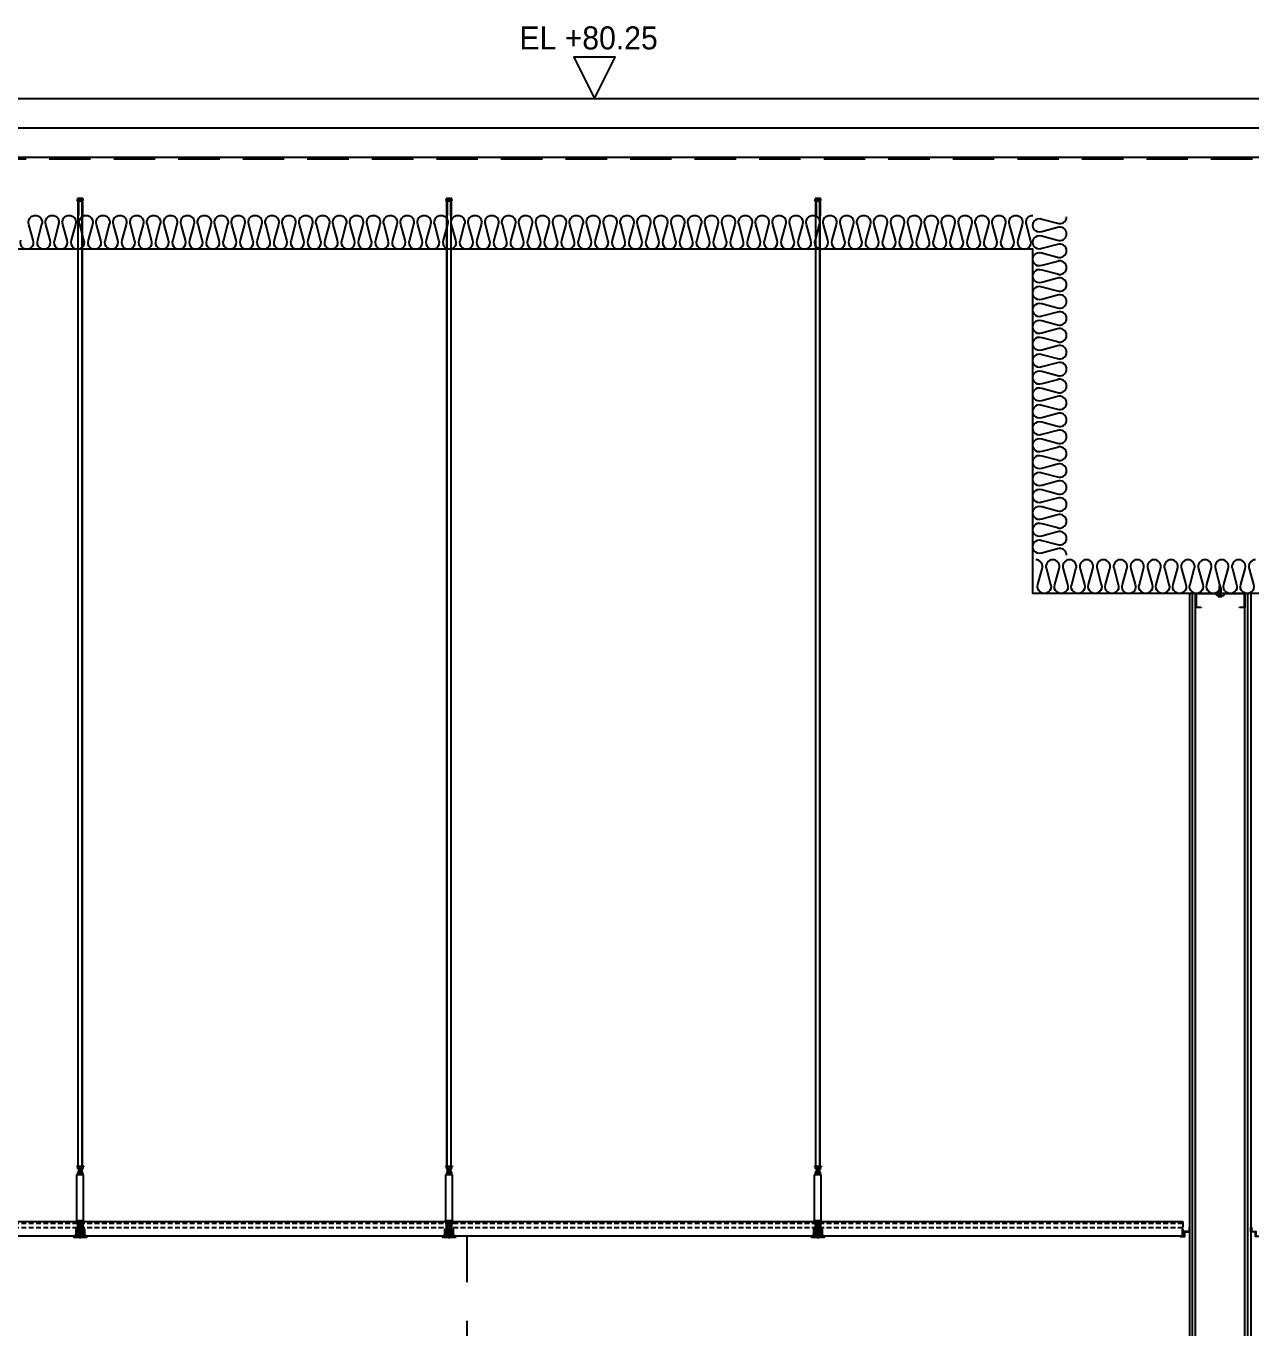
# Model space of a CAD drawing. Header units: millimetres. Extents: x 19868 to 801382, y -4805 to 85279.
# Drawn here: x 134753 to 138738, y 71080 to 75315 of the extents above; entities that cross this region are included whole.
import ezdxf

# ---------------------------------------------------------------- set-up
doc = ezdxf.new("R2010")
doc.units = ezdxf.units.MM
doc.header["$LTSCALE"] = 250
for name, pattern in [('A2', [8, 2, -2, 2, -2]), ('CENTER', [50.8, 31.75, -6.35, 6.35, -6.35]), ('CENTER2', [28.575, 19.05, -3.175, 3.175, -3.175]), ('H1', [1.5, 1, -0.5]), ('HID', [2.8, 1.8, -1]), ('HIDDEN', [9.525, 6.35, -3.175])]:
    doc.linetypes.add(name, pattern=pattern)
for name, color, linetype in [('8입면선', 8, 'Continuous'), ('A-ETC-SERVER', 5, 'H1'), ('A-FIN', 6, 'Continuous'), ('A-FIN-8', 8, 'Continuous'), ('A-HAT-WIREMESH', 9, 'g_mesh'), ('A-WALL-D', 7, 'Continuous'), ('A-WP', 1, 'HID'), ('C-1', 252, 'Continuous'), ('C-HANGER', 8, 'Continuous'), ('C-HANGER-C', 8, 'Continuous'), ('C-sec', 252, 'Continuous'), ('C-STL4', 252, 'Continuous'), ('C-STL6', 8, 'Continuous'), ('C-T-BAR MAIN-', 252, 'Continuous'), ('C-삼성엔지니어링_CEILING', 252, 'Continuous'), ('C-압출', 252, 'Continuous'), ('GAGAM-DT', 7, 'Continuous'), ('ISL', 251, 'Continuous'), ('MO-S', 3, 'Continuous'), ('입면', 7, 'Continuous')]:
    doc.layers.add(name, color=color, linetype=linetype)
doc.layers.add('C-중심선', color=252, linetype='CENTER2', lineweight=20)
doc.layers.add('CK', color=221, linetype='Continuous', plot=False)
doc.layers.add('NOPLOT', color=191, linetype='Continuous', plot=False)
doc.styles.add('Gdim', font='')
doc.styles.get('Gdim').set_extended_font_data('Dotum')
doc.linetypes.add('g_mesh', pattern='A,10,-0.8,["X",Gdim,S=0.6,R=0,X=-0.15,Y=-0.3],-0.8', length=11.6)

# ---------------------------------------------------------------- blocks, each defined once
blk = doc.blocks.new('A$C8f9dbc63')
at = {"layer": 'A-ETC-SERVER', "color": 8, "linetype": 'HID', "ltscale": 0.5}
blk.add_line((11398.5, 2650), (11398.5, 4200), dxfattribs=at)
blk = doc.blocks.new('usgh')
at = {"layer": 'C-STL4'}
blk.add_lwpolyline([(1763311, 329517), (1763311, 329599), (1763381, 329599), (1763381, 329517)], close=True, dxfattribs=at)
at = {"layer": 'C-압출', "color": 252, "linetype": 'Continuous', "lineweight": 40, "extrusion": (0, 0, -1)}
for p, q in [((1763325, 329522), (1763320, 329517)), ((1763325, 329599), (1763322, 329596)), ((1763322, 329596), (1763325, 329592)), ((1763325, 329592), (1763322, 329588)), ((1763322, 329588), (1763325, 329584)), ((1763325, 329584), (1763322, 329580)), ((1763322, 329580), (1763325, 329576)), ((1763325, 329576), (1763322, 329572)), ((1763322, 329572), (1763325, 329568)), ((1763325, 329568), (1763322, 329565)), ((1763322, 329565), (1763325, 329561)), ((1763325, 329561), (1763322, 329557)), ((1763322, 329557), (1763325, 329553)), ((1763325, 329553), (1763322, 329549)), ((1763322, 329549), (1763325, 329545)), ((1763325, 329545), (1763322, 329541)), ((1763322, 329541), (1763325, 329538)), ((1763325, 329538), (1763322, 329534)), ((1763322, 329534), (1763325, 329530)), ((1763325, 329530), (1763322, 329526)), ((1763322, 329526), (1763325, 329522)), ((1763363, 329517), (1763368, 329522)), ((1763364, 329596), (1763368, 329599)), ((1763368, 329592), (1763364, 329596)), ((1763364, 329588), (1763368, 329592)), ((1763368, 329584), (1763364, 329588)), ((1763364, 329580), (1763368, 329584)), ((1763368, 329576), (1763364, 329580)), ((1763364, 329572), (1763368, 329576)), ((1763368, 329568), (1763364, 329572)), ((1763364, 329565), (1763368, 329568)), ((1763368, 329561), (1763364, 329565)), ((1763364, 329557), (1763368, 329561)), ((1763368, 329553), (1763364, 329557)), ((1763364, 329549), (1763368, 329553)), ((1763368, 329545), (1763364, 329549)), ((1763364, 329541), (1763368, 329545)), ((1763368, 329538), (1763364, 329541)), ((1763364, 329534), (1763368, 329538)), ((1763368, 329530), (1763364, 329534)), ((1763364, 329526), (1763368, 329530)), ((1763368, 329522), (1763364, 329526))]:
    blk.add_line(p, q, dxfattribs=at)
at = {"layer": 'C-중심선'}
blk.add_line((1763346, 329623), (1763346, 329480), dxfattribs=at)
blk = doc.blocks.new('r6okghj')
at = {"layer": 'C-삼성엔지니어링_CEILING'}
for p, q in [((1770244, 316436), (1770234, 316431)), ((1770244, 316390), (1770234, 316396)), ((1770344, 316436), (1770244, 316436)), ((1770253, 316436), (1770264, 316431)), ((1770253, 316390), (1770264, 316396)), ((1770274, 316436), (1770264, 316431)), ((1770264, 316396), (1770264, 316431)), ((1770274, 316390), (1770264, 316396)), ((1770314, 316436), (1770324, 316431)), ((1770314, 316390), (1770324, 316396)), ((1770334, 316436), (1770324, 316431)), ((1770324, 316396), (1770324, 316431)), ((1770334, 316390), (1770324, 316396)), ((1770344, 316436), (1770354, 316431)), ((1770344, 316390), (1770354, 316396))]:
    blk.add_line(p, q, dxfattribs=at)
for points in [[(1770234, 316431), (1770234, 316396)], [(1770244, 316390), (1770344, 316390)], [(1770354, 316396), (1770354, 316431)]]:
    blk.add_lwpolyline(points, dxfattribs=at)
blk = doc.blocks.new('격자틀-1')
at = {"layer": 'C-HANGER'}
for p, q in [((-16.4, 230.4), (6.3, 230.4)), ((-16.4, 230.4), (-16.4, 228.9)), ((-16.4, 228.9), (6.3, 228.9)), ((6.3, 230.4), (6.3, 228.9))]:
    blk.add_line(p, q, dxfattribs=at)
at = {"layer": 'C-HANGER-C'}
for p, q in [((-16.1, 52.1), (-16.1, 202)), ((6, 202), (-16.1, 202)), ((6, 52.1), (6, 202)), ((6, 52.1), (-16.1, 52.1))]:
    blk.add_line(p, q, dxfattribs=at)
at = {"layer": 'C-STL6', "linetype": 'CENTER2', "ltscale": 20}
blk.add_line((-5, 52.7), (-5, -5), dxfattribs=at)
at = {"layer": 'C-T-BAR MAIN-'}
blk.add_lwpolyline([(-14.3, 41.1), (-14.3, 52.1), (4.2, 52.1), (4.2, 41.1), (2.2, 41.1), (2.2, 50.1), (-12.3, 50.1), (-12.3, 41.1), (-14.3, 41.1)], dxfattribs=at)
at = {"layer": 'C-삼성엔지니어링_CEILING'}
for p, q in [((-10.7, 220.3), (-2.2, 222)), ((-10.7, 220.3), (-9.9, 221.6)), ((-10.7, 218.1), (1, 220.5)), ((-10.7, 220.3), (-9.9, 219.4)), ((-10.7, 218.1), (-9.9, 219.4)), ((-10.7, 215.9), (1, 218.3)), ((-10.7, 218.1), (-9.9, 217.2)), ((-10.7, 215.9), (-9.9, 217.2)), ((-10.7, 213.7), (1, 216.1)), ((-10.7, 215.9), (-9.9, 215)), ((-10.7, 213.7), (-9.9, 215)), ((-10.7, 213.7), (-9.9, 212.8)), ((-10.4, 213.4), (-10.4, 210.8)), ((-10.3, 222), (-9.9, 221.6)), ((-9.9, 221.6), (-7.6, 222)), ((-9.9, 221.6), (-7.6, 222)), ((-9.9, 219.4), (-0.2, 221.3)), ((-9.9, 219.4), (-0.2, 221.3)), ((-9.9, 217.2), (-0.2, 219.1)), ((-9.9, 217.2), (-0.2, 219.1)), ((-9.9, 215), (-0.2, 216.9)), ((-9.9, 215), (-0.2, 216.9)), ((-9.9, 212.8), (-0.2, 214.7)), ((-9.9, 212.8), (-0.2, 214.7)), ((-0.2, 221.3), (0.4, 222)), ((-0.2, 221.3), (1, 220.5)), ((-0.2, 219.1), (1, 220.5)), ((-0.2, 219.1), (1, 218.3)), ((-0.2, 216.9), (1, 218.3)), ((-0.2, 216.9), (1, 216.1)), ((-0.2, 214.7), (1, 216.1)), ((0.3, 215.3), (0.3, 210.8)), ((0.3, 215.3), (0.3, 210.8)), ((-14, 202), (-14, 203.8)), ((-12.4, 210.8), (-13.9, 209.9)), ((-12.4, 203.8), (-13.9, 204.7)), ((2.3, 210.8), (-12.4, 210.8)), ((2.3, 203.8), (-12.4, 203.8)), ((-11.1, 210.8), (-9.5, 209.9)), ((-11.1, 203.8), (-9.5, 204.7)), ((-8, 210.8), (-9.5, 209.9)), ((-9.5, 204.7), (-9.5, 209.9)), ((-8, 203.8), (-9.5, 204.7)), ((-2.1, 210.8), (-0.6, 209.9)), ((-2.1, 203.8), (-0.6, 204.7)), ((1, 210.8), (-0.6, 209.9)), ((-0.6, 204.7), (-0.6, 209.9)), ((1, 203.8), (-0.6, 204.7)), ((2.3, 210.8), (3.8, 209.9)), ((2.3, 203.8), (3.8, 204.7)), ((3.9, 202), (3.9, 203.8))]:
    blk.add_line(p, q, dxfattribs=at)
for points in [[(3.9, 203.8), (-14, 203.8)], [(-13.9, 209.9), (-13.9, 204.7)], [(-12.4, 203.8), (2.3, 203.8)], [(3.8, 204.7), (3.8, 209.9)]]:
    blk.add_lwpolyline(points, dxfattribs=at)
at = {"layer": 'C-압출', "linetype": 'Continuous', "lineweight": 40}
for p, q in [((-12.3, 28.3), (-12.3, 49.7)), ((-12, 50), (-8.3, 50)), ((-9.3, 31.3), (-9.3, 44.7)), ((-9, 45), (-8.3, 45)), ((-8.1, 49.7), (-8.1, 45.3)), ((-2, 49.7), (-2, 45.3)), ((-1.7, 50), (1.9, 50)), ((-1.7, 45), (-1.1, 45)), ((-0.8, 31.3), (-0.8, 44.7)), ((2.2, 28.3), (2.2, 49.7)), ((-9, 31), (-1.1, 31))]:
    blk.add_line(p, q, dxfattribs=at)
at = {"layer": 'C-압출', "linetype": 'Continuous', "lineweight": 40, "extrusion": (0, 0, -1)}
for p, q in [((-10.1, 50), (-8.3, 50)), ((-8.1, 49.7), (-8.1, 49.5)), ((-2, 49), (-2, 49.7)), ((-1.7, 50), (0.1, 50)), ((-25.1, 0.3), (-25.1, 2.2)), ((-24.8, 2.5), (-12.6, 2.5)), ((-10.1, 0), (-24.8, 0)), ((-12.3, 2.8), (-12.3, 28.3)), ((-9.8, 19.7), (-9.8, 18.9)), ((-9.8, 18.9), (-9.2, 18.3)), ((-9.2, 18.3), (-9.8, 17.6)), ((-9.8, 17.6), (-9.2, 17)), ((-9.2, 17), (-9.8, 16.4)), ((-9.8, 16.4), (-9.2, 15.8)), ((-9.2, 15.8), (-9.8, 15.1)), ((-9.8, 15.1), (-9.2, 14.5)), ((-9.2, 14.5), (-9.8, 13.9)), ((-9.8, 13.9), (-9.2, 13.2)), ((-9.2, 13.2), (-9.8, 12.6)), ((-9.8, 12.6), (-9.2, 12)), ((-9.2, 12), (-9.8, 11.4)), ((-9.8, 11.4), (-9.2, 10.8)), ((-9.2, 10.8), (-9.8, 10.1)), ((-9.8, 10.1), (-9.2, 9.5)), ((-9.2, 9.5), (-9.8, 8.9)), ((-9.8, 8.9), (-9.2, 8.2)), ((-9.2, 8.2), (-9.8, 7.6)), ((-9.8, 7.6), (-9.2, 7)), ((-9.2, 7), (-9.8, 6.4)), ((-9.8, 6.4), (-9.2, 5.8)), ((-9.2, 5.8), (-9.8, 5.1)), ((-9.8, 5.1), (-9.2, 4.5)), ((-9.2, 4.5), (-9.8, 3.9)), ((-9.8, 3.9), (-9.2, 3.2)), ((-9.2, 3.2), (-9.8, 2.6)), ((-9.8, 2.6), (-9.2, 2)), ((-9.2, 2), (-9.8, 1.4)), ((-9.8, 1.4), (-9.8, 0.6)), ((-9.8, 0.6), (-9.8, 0.3)), ((-0.6, 20), (-9.5, 20)), ((-0.9, 17.6), (-0.3, 18.3)), ((-0.3, 17), (-0.9, 17.6)), ((-0.9, 16.4), (-0.3, 17)), ((-0.3, 15.8), (-0.9, 16.4)), ((-0.9, 15.1), (-0.3, 15.8)), ((-0.3, 14.5), (-0.9, 15.1)), ((-0.9, 13.9), (-0.3, 14.5)), ((-0.3, 13.2), (-0.9, 13.9)), ((-0.9, 12.6), (-0.3, 13.2)), ((-0.3, 12), (-0.9, 12.6)), ((-0.9, 11.4), (-0.3, 12)), ((-0.3, 10.8), (-0.9, 11.4)), ((-0.9, 10.1), (-0.3, 10.8)), ((-0.3, 9.5), (-0.9, 10.1)), ((-0.9, 8.9), (-0.3, 9.5)), ((-0.3, 8.2), (-0.9, 8.9)), ((-0.9, 7.6), (-0.3, 8.2)), ((-0.3, 7), (-0.9, 7.6)), ((-0.9, 6.4), (-0.3, 7)), ((-0.3, 5.8), (-0.9, 6.4)), ((-0.9, 5.1), (-0.3, 5.8)), ((-0.3, 4.5), (-0.9, 5.1)), ((-0.9, 3.9), (-0.3, 4.5)), ((-0.3, 3.2), (-0.9, 3.9)), ((-0.9, 2.6), (-0.3, 3.2)), ((-0.3, 2), (-0.9, 2.6)), ((-0.9, 1.4), (-0.3, 2)), ((-0.3, 0.8), (-0.9, 1.4)), ((-0.3, 18.3), (-0.3, 19.7)), ((-0.3, 0.3), (-0.3, 0.8)), ((14.7, 0), (0, 0)), ((2.2, 28.3), (2.2, 2.8)), ((2.5, 2.5), (14.7, 2.5)), ((14.9, 2.2), (14.9, 0.3))]:
    blk.add_line(p, q, dxfattribs=at)
at = {"layer": 'C-압출', "linetype": 'Continuous', "lineweight": 40}
for centre, start, end in [((-12, 49.7), 90, 180), ((-9, 44.7), 90, 180), ((-8.3, 49.7), 0, 90), ((-8.3, 45.3), 270, 0), ((-1.7, 45.3), 180, 270), ((-1.1, 44.7), 0, 90), ((1.9, 49.7), 0, 90), ((-9, 31.3), 180, 270), ((-1.1, 31.3), 270, 0)]:
    blk.add_arc(centre, 0.3, start, end, dxfattribs=at)
at = {"layer": 'C-압출', "linetype": 'Continuous', "lineweight": 40, "extrusion": (0, 0, -1)}
for centre, start, end in [((8.3, 49.7), 90, 180), ((1.7, 49.7), 0, 90), ((24.8, 0.3), 270, 0), ((12.6, 2.8), 180, 270), ((10.1, 0.3), 180, 270), ((9.5, 19.7), 0, 90), ((0.6, 19.7), 90, 180), ((0, 0.3), 270, 0), ((-2.5, 2.8), 270, 0), ((-14.7, 2.2), 90, 180), ((-14.7, 0.3), 180, 270)]:
    blk.add_arc(centre, 0.3, start, end, dxfattribs=at)
at = {"layer": 'C-압출'}
blk.add_arc((-1.7, 49.7), 0.3, 90, 180, dxfattribs=at)
at = {"layer": 'C-중심선', "linetype": 'CENTER', "lineweight": 5}
blk.add_line((-14.5, 25.5), (4.4, 25.5), dxfattribs=at)
at = {"layer": 'C-HANGER-C'}
for name, p, xscale, yscale, zscale in [('r6okghj', (-263370.1, -46847), 0.1487691112046762, 0.1487691112046762, 0.1487691112046762), ('usgh', (-176673.6, -32977.4), 0.1001893939418906, 0.1001893939418906, 0.1001893939418906)]:
    blk.add_blockref(name, p, dxfattribs=dict(at, xscale=xscale, yscale=yscale, zscale=zscale))
blk = doc.blocks.new('*U115')
at = {"layer": '8입면선', "color": 8}
for p, q in [((3316397.6, 472011.4), (3316397.6, 478301.4)), ((3316577.6, 472011.4), (3316577.6, 478301.4))]:
    blk.add_line(p, q, dxfattribs=at)
at = {"layer": 'A-WALL-D'}
for p, q in [((3316387.6, 478301.4), (3316387.6, 472011.4)), ((3316407.6, 478301.4), (3316387.6, 478301.4)), ((3316407.6, 472021.4), (3316407.6, 478301.4)), ((3316567.6, 472021.4), (3316567.6, 478301.4)), ((3316587.6, 478301.4), (3316567.6, 478301.4)), ((3316587.6, 478301.4), (3316587.6, 472011.4)), ((3316407.6, 472011.4), (3316387.6, 472011.4)), ((3316587.6, 472011.4), (3316567.6, 472011.4))]:
    blk.add_line(p, q, dxfattribs=at)
at = {"layer": 'CK', "linetype": 'Continuous'}
blk.add_line((3316472.9, 472011.4), (3316502.3, 472011.4), dxfattribs=at)
at = {"layer": 'GAGAM-DT', "color": 8}
for p, q in [((3316485.3, 478295.6), (3316485.3, 478327)), ((3316490.3, 478321.5), (3316485.3, 478327)), ((3316490.3, 478295.6), (3316490.3, 478321.5)), ((3316492.7, 478295.6), (3316482.8, 478295.6)), ((3316482.8, 478295.6), (3316482.8, 478292.1)), ((3316491.2, 478290.6), (3316484.3, 478290.6)), ((3316485.3, 478295.6), (3316485.3, 478290.6)), ((3316490.3, 478295.6), (3316490.3, 478290.6)), ((3316492.7, 478295.6), (3316492.7, 478292.1)), ((3316482.8, 472017.2), (3316482.8, 472020.7)), ((3316492.7, 472017.2), (3316482.8, 472017.2)), ((3316491.2, 472022.2), (3316484.3, 472022.2)), ((3316485.3, 472017.2), (3316485.3, 472022.2)), ((3316485.3, 472017.2), (3316485.3, 471985.8)), ((3316490.3, 472017.2), (3316490.3, 472022.2)), ((3316490.3, 472017.2), (3316490.3, 471991.3)), ((3316492.7, 472017.2), (3316492.7, 472020.7)), ((3316490.3, 471991.3), (3316485.3, 471985.8))]:
    blk.add_line(p, q, dxfattribs=at)
for centre, start, end in [((3316484.3, 478292.1), 180, 270), ((3316491.2, 478292.1), 270, 0), ((3316484.3, 472020.7), 90, 180), ((3316491.2, 472020.7), 0, 90)]:
    blk.add_arc(centre, 1.51, start, end, dxfattribs=at)
at = {"layer": '입면', "color": 6}
for p, q in [((3316407.6, 478256.4), (3316407.6, 478301.4)), ((3316407.6, 478301.4), (3316472.9, 478301.4)), ((3316472.4, 478300.2), (3316408.8, 478300.2)), ((3316408.8, 478300.2), (3316408.8, 478257.6)), ((3316477.4, 478294.4), (3316472.4, 478300.2)), ((3316472.9, 478301.4), (3316477.9, 478295.6)), ((3316497.8, 478294.4), (3316477.4, 478294.4)), ((3316477.9, 478295.6), (3316497.3, 478295.6)), ((3316497.3, 478295.6), (3316502.3, 478301.4)), ((3316502.8, 478300.2), (3316497.8, 478294.4)), ((3316502.3, 478301.4), (3316567.6, 478301.4)), ((3316566.4, 478300.2), (3316502.8, 478300.2)), ((3316566.4, 478257.6), (3316566.4, 478300.2)), ((3316567.6, 478301.4), (3316567.6, 478256.4)), ((3316425.4, 478256.4), (3316407.6, 478256.4)), ((3316408.8, 478257.6), (3316425.4, 478257.6)), ((3316425.4, 478257.6), (3316425.4, 478256.4)), ((3316549.8, 478256.4), (3316549.8, 478257.6)), ((3316549.8, 478257.6), (3316566.4, 478257.6)), ((3316567.6, 478256.4), (3316549.8, 478256.4)), ((3316425.4, 472056.4), (3316407.6, 472056.4)), ((3316407.6, 472056.4), (3316407.6, 472011.4)), ((3316408.8, 472012.6), (3316408.8, 472055.2)), ((3316408.8, 472055.2), (3316425.4, 472055.2)), ((3316425.4, 472055.2), (3316425.4, 472056.4)), ((3316567.6, 472056.4), (3316549.8, 472056.4)), ((3316549.8, 472056.4), (3316549.8, 472055.2)), ((3316549.8, 472055.2), (3316566.4, 472055.2)), ((3316566.4, 472055.2), (3316566.4, 472012.6)), ((3316567.6, 472011.4), (3316567.6, 472056.4)), ((3316407.6, 472011.4), (3316472.9, 472011.4)), ((3316472.4, 472012.6), (3316408.8, 472012.6)), ((3316477.4, 472018.5), (3316472.4, 472012.6)), ((3316472.9, 472011.4), (3316477.9, 472017.3)), ((3316497.8, 472018.5), (3316477.4, 472018.5)), ((3316477.9, 472017.3), (3316497.3, 472017.3)), ((3316497.3, 472017.3), (3316502.3, 472011.4)), ((3316502.8, 472012.6), (3316497.8, 472018.5)), ((3316502.3, 472011.4), (3316567.6, 472011.4)), ((3316566.4, 472012.6), (3316502.8, 472012.6))]:
    blk.add_line(p, q, dxfattribs=at)

msp = doc.modelspace()

# ---------------------------------------------------------------- linework, layer by layer
at = {"layer": 'A-FIN'}
msp.add_line((118456.2, 75078.9), (158820.2, 75078.9), dxfattribs=at)
at = {"layer": 'A-FIN-8'}
msp.add_line((159320, 74886.9), (117956.4, 74886.9), dxfattribs=at)
at = {"layer": 'A-HAT-WIREMESH', "ltscale": 0.6}
msp.add_line((159330.2, 74982.9), (117946.2, 74982.9), dxfattribs=at)
at = {"layer": 'A-WP', "ltscale": 0.3}
msp.add_line((159323.1, 74881.9), (117953.4, 74881.9), dxfattribs=at)
at = {"layer": 'C-1', "linetype": 'A2'}
for p, q in [((134920.7, 74746.1), (134919.6, 74748.9)), ((134925.8, 74751.2), (134920.1, 74750)), ((134924.5, 74741.7), (134920.2, 74751.5)), ((134920.7, 74746.1), (134921.6, 74746.4)), ((134921.4, 74744.4), (134922.2, 74744.7)), ((134922.4, 74741.7), (134921.4, 74744.4)), ((134922.2, 74744.7), (134921.6, 74746.4)), ((134936.9, 74753.8), (134921.7, 74753.8)), ((134922.4, 74698.9), (134922.4, 74741.7)), ((134924.5, 74698.9), (134924.5, 74741.7)), ((134929.3, 74742.5), (134926.7, 74750.7)), ((134929.3, 74742.5), (134931.9, 74750.7)), ((134938.5, 74750), (134932.9, 74751.2)), ((134934.2, 74741.7), (134938.4, 74751.5)), ((134934.2, 74741.7), (134934.2, 74698.9)), ((134936.2, 74741.7), (134937.3, 74744.4)), ((134936.2, 74741.7), (134936.2, 74698.9)), ((134936.4, 74744.7), (134937, 74746.4)), ((134937.3, 74744.4), (134936.4, 74744.7)), ((134937.9, 74746.1), (134937, 74746.4)), ((134937.9, 74746.1), (134939, 74748.9)), ((136120.7, 74746.1), (136119.6, 74748.9)), ((136125.8, 74751.2), (136120.1, 74750)), ((136124.5, 74741.7), (136120.2, 74751.5)), ((136120.7, 74746.1), (136121.6, 74746.4)), ((136121.4, 74744.4), (136122.2, 74744.7)), ((136122.4, 74741.7), (136121.4, 74744.4)), ((136122.2, 74744.7), (136121.6, 74746.4)), ((136136.9, 74753.8), (136121.7, 74753.8)), ((136122.4, 74698.9), (136122.4, 74741.7)), ((136124.5, 74698.9), (136124.5, 74741.7)), ((136129.3, 74742.5), (136126.7, 74750.7)), ((136129.3, 74742.5), (136131.9, 74750.7)), ((136138.5, 74750), (136132.9, 74751.2)), ((136134.2, 74741.7), (136138.4, 74751.5)), ((136134.2, 74741.7), (136134.2, 74698.9)), ((136136.2, 74741.7), (136137.3, 74744.4)), ((136136.2, 74741.7), (136136.2, 74698.9)), ((136136.4, 74744.7), (136137, 74746.4)), ((136137.3, 74744.4), (136136.4, 74744.7)), ((136137.9, 74746.1), (136137, 74746.4)), ((136137.9, 74746.1), (136139, 74748.9)), ((137320.7, 74746.1), (137319.6, 74748.9)), ((137325.8, 74751.2), (137320.1, 74750)), ((137324.5, 74741.7), (137320.2, 74751.5)), ((137320.7, 74746.1), (137321.6, 74746.4)), ((137321.4, 74744.4), (137322.2, 74744.7)), ((137322.4, 74741.7), (137321.4, 74744.4)), ((137322.2, 74744.7), (137321.6, 74746.4)), ((137336.9, 74753.8), (137321.7, 74753.8)), ((137322.4, 74698.9), (137322.4, 74741.7)), ((137324.5, 74698.9), (137324.5, 74741.7)), ((137329.3, 74742.5), (137326.7, 74750.7)), ((137329.3, 74742.5), (137331.9, 74750.7)), ((137338.5, 74750), (137332.9, 74751.2)), ((137334.2, 74741.7), (137338.4, 74751.5)), ((137334.2, 74741.7), (137334.2, 74698.9)), ((137336.2, 74741.7), (137337.3, 74744.4)), ((137336.2, 74741.7), (137336.2, 74698.9)), ((137336.4, 74744.7), (137337, 74746.4)), ((137337.3, 74744.4), (137336.4, 74744.7)), ((137337.9, 74746.1), (137337, 74746.4)), ((137337.9, 74746.1), (137339, 74748.9))]:
    msp.add_line(p, q, dxfattribs=at)
for centre, radius, start, end in [((134920.3, 74749.2), 0.808, 102.5288, 201.8014), ((134921.7, 74752.2), 1.62, 90, 203.4287), ((134925.9, 74750.4), 0.808, 17.6501, 102.5288), ((134932.7, 74750.4), 0.808, 77.4712, 162.3499), ((134936.9, 74752.2), 1.62, 336.5713, 90), ((134938.3, 74749.2), 0.808, 338.1986, 77.4712), ((136120.3, 74749.2), 0.808, 102.5288, 201.8014), ((136121.7, 74752.2), 1.62, 90, 203.4287), ((136125.9, 74750.4), 0.808, 17.6501, 102.5288), ((136132.7, 74750.4), 0.808, 77.4712, 162.3499), ((136136.9, 74752.2), 1.62, 336.5713, 90), ((136138.3, 74749.2), 0.808, 338.1986, 77.4712), ((137320.3, 74749.2), 0.808, 102.5288, 201.8014), ((137321.7, 74752.2), 1.62, 90, 203.4287), ((137325.9, 74750.4), 0.808, 17.6501, 102.5288), ((137332.7, 74750.4), 0.808, 77.4712, 162.3499), ((137336.9, 74752.2), 1.62, 336.5713, 90), ((137338.3, 74749.2), 0.808, 338.1986, 77.4712)]:
    msp.add_arc(centre, radius, start, end, dxfattribs=at)
at = {"layer": 'C-HANGER'}
for p, q in [((134922.1, 71606.9), (134922.1, 74698.9)), ((134923, 71606.9), (134923, 74698.9)), ((134935.6, 71606.9), (134935.6, 74698.9)), ((134936.5, 71606.9), (134936.5, 74698.9)), ((136122.1, 71606.9), (136122.1, 74698.9)), ((136123, 71606.9), (136123, 74698.9)), ((136135.6, 71606.9), (136135.6, 74698.9)), ((136136.5, 71606.9), (136136.5, 74698.9)), ((137322.1, 71606.9), (137322.1, 74698.9)), ((137323, 71606.9), (137323, 74698.9)), ((137335.6, 71606.9), (137335.6, 74698.9)), ((137336.5, 71606.9), (137336.5, 74698.9))]:
    msp.add_line(p, q, dxfattribs=at)
at = {"layer": 'C-sec'}
for points in [[(133743.3, 71379.7), (134915.4, 71379.7, 0.361786), (134915.6, 71380), (134915.6, 71401.7), (134916.3, 71401.7), (134916.3, 71379.2, -0.414214), (134916, 71378.9), (133742.6, 71378.9, -0.414214), (133742.3, 71379.2), (133742.3, 71401.7), (133743, 71401.7), (133743, 71380, 0.414214), (133743.3, 71379.7)], [(134943.3, 71379.7), (136115.4, 71379.7, 0.361786), (136115.6, 71380), (136115.6, 71401.7), (136116.3, 71401.7), (136116.3, 71379.2, -0.414214), (136116, 71378.9), (134942.6, 71378.9, -0.414214), (134942.3, 71379.2), (134942.3, 71401.7), (134943, 71401.7), (134943, 71380, 0.414214), (134943.3, 71379.7)], [(136143.3, 71379.7), (137315.4, 71379.7, 0.361786), (137315.6, 71380), (137315.6, 71401.7), (137316.3, 71401.7), (137316.3, 71379.2, -0.414214), (137316, 71378.9), (136142.6, 71378.9, -0.414214), (136142.3, 71379.2), (136142.3, 71401.7), (136143, 71401.7), (136143, 71380, 0.414214), (136143.3, 71379.7)], [(137343.3, 71379.7), (138515.4, 71379.7, 0.361786), (138515.6, 71380), (138515.6, 71401.7), (138516.3, 71401.7), (138516.3, 71379.2, -0.414214), (138516, 71378.9), (137342.6, 71378.9, -0.414214), (137342.3, 71379.2), (137342.3, 71401.7), (137343, 71401.7), (137343, 71380, 0.414214), (137343.3, 71379.7)]]:
    msp.add_lwpolyline(points, format="xyb", dxfattribs=at)
at = {"layer": 'C-STL6'}
for p, q in [((123260.2, 71426.4), (138516.3, 71426.4)), ((138516.3, 71426.4), (138516.3, 71407.5))]:
    msp.add_line(p, q, dxfattribs=at)
at = {"layer": 'C-STL6', "linetype": 'HIDDEN', "ltscale": 0.01}
for p, q in [((123260.2, 71421.5), (138516.3, 71421.5)), ((123260.2, 71407.5), (138516.3, 71407.5))]:
    msp.add_line(p, q, dxfattribs=at)
at = {"layer": 'ISL'}
for points in [[(134735.1, 74618.7, 1.449198), (134776.3, 74618.7), (134762.6, 74669.1, -0.524856), (134783.2, 74698.9, -0.524856), (134803.8, 74669.1), (134790.1, 74618.7, 1.449198), (134831.3, 74618.7), (134817.6, 74669.1, -0.524856), (134838.2, 74698.9, -0.524856), (134858.8, 74669.1), (134845.1, 74618.7, 1.449198), (134886.3, 74618.7), (134872.6, 74669.1, -0.524856), (134893.2, 74698.9, -0.524856), (134913.8, 74669.1), (134900.1, 74618.7, 1.449198), (134941.3, 74618.7), (134927.6, 74669.1, -0.524856), (134948.2, 74698.9, -0.524856), (134968.8, 74669.1), (134955.1, 74618.7, 1.449198), (134996.3, 74618.7), (134982.6, 74669.1, -0.524856), (135003.2, 74698.9, -0.524856), (135023.8, 74669.1), (135010.1, 74618.7, 1.449198), (135051.3, 74618.7), (135037.6, 74669.1, -0.524856), (135058.2, 74698.9, -0.524856), (135078.8, 74669.1), (135065.1, 74618.7, 1.449198), (135106.3, 74618.7), (135092.6, 74669.1, -0.524856), (135113.2, 74698.9, -0.524856), (135133.8, 74669.1), (135120.1, 74618.7, 1.449198), (135161.3, 74618.7), (135147.6, 74669.1, -0.524856), (135168.2, 74698.9, -0.524856), (135188.8, 74669.1), (135175.1, 74618.7, 1.449198), (135216.3, 74618.7), (135202.6, 74669.1, -0.524856), (135223.2, 74698.9, -0.524856), (135243.8, 74669.1), (135230.1, 74618.7, 1.449198), (135271.3, 74618.7), (135257.6, 74669.1, -0.524856), (135278.2, 74698.9, -0.524856), (135298.8, 74669.1), (135285.1, 74618.7, 1.449198), (135326.3, 74618.7), (135312.6, 74669.1, -0.524856), (135333.2, 74698.9, -0.524856), (135353.8, 74669.1), (135340.1, 74618.7, 1.449198), (135381.3, 74618.7), (135367.6, 74669.1, -0.524856), (135388.2, 74698.9, -0.524856), (135408.8, 74669.1), (135395.1, 74618.7, 1.449198), (135436.3, 74618.7), (135422.6, 74669.1, -0.524856), (135443.2, 74698.9, -0.524856), (135463.8, 74669.1), (135450.1, 74618.7, 1.449198), (135491.3, 74618.7), (135477.6, 74669.1, -0.524856), (135498.2, 74698.9, -0.524856), (135518.8, 74669.1), (135505.1, 74618.7, 1.449198), (135546.3, 74618.7), (135532.6, 74669.1, -0.524856), (135553.2, 74698.9, -0.524856), (135573.8, 74669.1), (135560.1, 74618.7, 1.449198), (135601.3, 74618.7), (135587.6, 74669.1, -0.524856), (135608.2, 74698.9, -0.524856), (135628.8, 74669.1), (135615.1, 74618.7, 1.449198), (135656.3, 74618.7), (135642.6, 74669.1, -0.524856), (135663.2, 74698.9, -0.524856), (135683.8, 74669.1), (135670.1, 74618.7, 1.449198), (135711.3, 74618.7), (135697.6, 74669.1, -0.524856), (135718.2, 74698.9, -0.524856), (135738.8, 74669.1), (135725.1, 74618.7, 1.449198), (135766.3, 74618.7), (135752.6, 74669.1, -0.524856), (135773.2, 74698.9, -0.524856), (135793.8, 74669.1), (135780.1, 74618.7, 1.449198), (135821.3, 74618.7), (135807.6, 74669.1, -0.524856), (135828.2, 74698.9, -0.524856), (135848.8, 74669.1), (135835.1, 74618.7, 1.449198), (135876.3, 74618.7), (135862.6, 74669.1, -0.524856), (135883.2, 74698.9, -0.524856), (135903.8, 74669.1), (135890.1, 74618.7, 1.449198), (135931.3, 74618.7), (135917.6, 74669.1, -0.524856), (135938.2, 74698.9, -0.524856), (135958.8, 74669.1), (135945.1, 74618.7, 1.449198), (135986.3, 74618.7), (135972.6, 74669.1, -0.524856), (135993.2, 74698.9, -0.524856), (136013.8, 74669.1), (136000.1, 74618.7, 1.449198), (136041.3, 74618.7), (136027.6, 74669.1, -0.524856), (136048.2, 74698.9, -0.524856), (136068.8, 74669.1), (136055.1, 74618.7, 1.449198), (136096.3, 74618.7), (136082.6, 74669.1, -0.524856), (136103.2, 74698.9, -0.524856), (136123.8, 74669.1), (136110.1, 74618.7, 1.449198), (136151.3, 74618.7), (136137.6, 74669.1, -0.524856), (136158.2, 74698.9, -0.524856), (136178.8, 74669.1), (136165.1, 74618.7, 1.449198), (136206.3, 74618.7), (136192.6, 74669.1, -0.524856), (136213.2, 74698.9, -0.524856), (136233.8, 74669.1), (136220.1, 74618.7, 1.449198), (136261.3, 74618.7), (136247.6, 74669.1, -0.524856), (136268.2, 74698.9, -0.524856), (136288.8, 74669.1), (136275.1, 74618.7, 1.449198), (136316.3, 74618.7), (136302.6, 74669.1, -0.524856), (136323.2, 74698.9, -0.524856), (136343.8, 74669.1), (136330.1, 74618.7, 1.449198), (136371.3, 74618.7), (136357.6, 74669.1, -0.524856), (136378.2, 74698.9, -0.524856), (136398.8, 74669.1), (136385.1, 74618.7, 1.449198), (136426.3, 74618.7), (136412.6, 74669.1, -0.524856), (136433.2, 74698.9, -0.524856), (136453.8, 74669.1), (136440.1, 74618.7, 1.449198), (136481.3, 74618.7), (136467.6, 74669.1, -0.524856), (136488.2, 74698.9, -0.524856), (136508.8, 74669.1), (136495.1, 74618.7, 1.449198), (136536.3, 74618.7), (136522.6, 74669.1, -0.524856), (136543.2, 74698.9, -0.524856), (136563.8, 74669.1), (136550.1, 74618.7, 1.449198), (136591.3, 74618.7), (136577.6, 74669.1, -0.524856), (136598.2, 74698.9, -0.524856), (136618.8, 74669.1), (136605.1, 74618.7, 1.449198), (136646.3, 74618.7), (136632.6, 74669.1, -0.524856), (136653.2, 74698.9, -0.524856), (136673.8, 74669.1), (136660.1, 74618.7, 1.449198), (136701.3, 74618.7), (136687.6, 74669.1, -0.524856), (136708.2, 74698.9, -0.524856), (136728.8, 74669.1), (136715.1, 74618.7, 1.449198), (136756.3, 74618.7), (136742.6, 74669.1, -0.524856), (136763.2, 74698.9, -0.524856), (136783.8, 74669.1), (136770.1, 74618.7, 1.449198), (136811.3, 74618.7), (136797.6, 74669.1, -0.524856), (136818.2, 74698.9, -0.524856), (136838.8, 74669.1), (136825.1, 74618.7, 1.449198), (136866.3, 74618.7), (136852.6, 74669.1, -0.524856), (136873.2, 74698.9, -0.524856), (136893.8, 74669.1), (136880.1, 74618.7, 1.449198), (136921.3, 74618.7), (136907.6, 74669.1, -0.524856), (136928.2, 74698.9, -0.524856), (136948.8, 74669.1), (136935.1, 74618.7, 1.449198), (136976.3, 74618.7), (136962.6, 74669.1, -0.524856), (136983.2, 74698.9, -0.524856), (137003.8, 74669.1), (136990.1, 74618.7, 1.449198), (137031.3, 74618.7), (137017.6, 74669.1, -0.524856), (137038.2, 74698.9, -0.524856), (137058.8, 74669.1), (137045.1, 74618.7, 1.449198), (137086.3, 74618.7), (137072.6, 74669.1, -0.524856), (137093.2, 74698.9, -0.524856), (137113.8, 74669.1), (137100.1, 74618.7, 1.449198), (137141.3, 74618.7), (137127.6, 74669.1, -0.524856), (137148.2, 74698.9, -0.524856), (137168.8, 74669.1), (137155.1, 74618.7, 1.449198), (137196.3, 74618.7), (137182.6, 74669.1, -0.524856), (137203.2, 74698.9, -0.524856), (137223.8, 74669.1), (137210.1, 74618.7, 1.449198), (137251.3, 74618.7), (137237.6, 74669.1, -0.524856), (137258.2, 74698.9, -0.524856), (137278.8, 74669.1), (137265.1, 74618.7, 1.449198), (137306.3, 74618.7), (137292.6, 74669.1, -0.524856), (137313.2, 74698.9, -0.524856), (137333.8, 74669.1), (137320.1, 74618.7, 1.449198), (137361.3, 74618.7), (137347.6, 74669.1, -0.524856), (137368.2, 74698.9, -0.524856), (137388.8, 74669.1), (137375.1, 74618.7, 1.449198), (137416.3, 74618.7), (137402.6, 74669.1, -0.524856), (137423.2, 74698.9, -0.524856), (137443.8, 74669.1), (137430.1, 74618.7, 1.449198), (137471.3, 74618.7), (137457.6, 74669.1, -0.524856), (137478.2, 74698.9, -0.524856), (137498.8, 74669.1), (137485.1, 74618.7, 1.449198), (137526.3, 74618.7), (137512.6, 74669.1, -0.524856), (137533.2, 74698.9, -0.524856), (137553.8, 74669.1), (137540.1, 74618.7, 1.449198), (137581.3, 74618.7), (137567.6, 74669.1, -0.524856), (137588.2, 74698.9, -0.524856), (137608.8, 74669.1), (137595.1, 74618.7, 1.449198), (137636.3, 74618.7), (137622.6, 74669.1, -0.524856), (137643.2, 74698.9, -0.524856), (137663.8, 74669.1), (137650.1, 74618.7, 1.449198), (137691.3, 74618.7), (137677.6, 74669.1, -0.524856), (137698.2, 74698.9, -0.524856), (137718.8, 74669.1), (137705.1, 74618.7, 1.449198), (137746.3, 74618.7), (137732.6, 74669.1, -0.524856), (137753.2, 74698.9, -0.524856), (137773.8, 74669.1), (137760.1, 74618.7, 1.449198), (137801.3, 74618.7), (137787.6, 74669.1, -0.524856), (137808.2, 74698.9, -0.524856), (137828.8, 74669.1), (137815.1, 74618.7, 1.449198), (137856.3, 74618.7), (137842.6, 74669.1, -0.524856), (137863.2, 74698.9, -0.524856), (137883.8, 74669.1), (137870.1, 74618.7, 1.449198), (137911.3, 74618.7), (137897.6, 74669.1, -0.524856), (137918.2, 74698.9, -0.524856), (137938.8, 74669.1), (137925.1, 74618.7, 1.449198), (137966.3, 74618.7), (137952.6, 74669.1, -0.524856), (137973.2, 74698.9, -0.524856), (137993.8, 74669.1), (137980.1, 74618.7, 1.449198), (138021.3, 74618.7), (138007.6, 74669.1, -0.524856), (138028.2, 74698.9)], [(138138.2, 73593.9, 0.524856), (138108.4, 73614.5), (138058, 73600.9, -1.449198), (138058, 73642), (138108.4, 73628.4, 0.524856), (138138.2, 73648.9, 0.524856), (138108.4, 73669.5), (138058, 73655.9, -1.449198), (138058, 73697), (138108.4, 73683.4, 0.524856), (138138.2, 73703.9, 0.524856), (138108.4, 73724.5), (138058, 73710.9, -1.449198), (138058, 73752), (138108.4, 73738.4, 0.524856), (138138.2, 73758.9, 0.524856), (138108.4, 73779.5), (138058, 73765.9, -1.449198), (138058, 73807), (138108.4, 73793.4, 0.524856), (138138.2, 73813.9, 0.524856), (138108.4, 73834.5), (138058, 73820.9, -1.449198), (138058, 73862), (138108.4, 73848.4, 0.524856), (138138.2, 73868.9, 0.524856), (138108.4, 73889.5), (138058, 73875.9, -1.449198), (138058, 73917), (138108.4, 73903.4, 0.524856), (138138.2, 73923.9, 0.524856), (138108.4, 73944.5), (138058, 73930.9, -1.449198), (138058, 73972), (138108.4, 73958.4, 0.524856), (138138.2, 73978.9, 0.524856), (138108.4, 73999.5), (138058, 73985.9, -1.449198), (138058, 74027), (138108.4, 74013.4, 0.524856), (138138.2, 74033.9, 0.524856), (138108.4, 74054.5), (138058, 74040.9, -1.449198), (138058, 74082), (138108.4, 74068.4, 0.524856), (138138.2, 74088.9, 0.524856), (138108.4, 74109.5), (138058, 74095.9, -1.449198), (138058, 74137), (138108.4, 74123.4, 0.524856), (138138.2, 74143.9, 0.524856), (138108.4, 74164.5), (138058, 74150.9, -1.449198), (138058, 74192), (138108.4, 74178.4, 0.524856), (138138.2, 74198.9, 0.524856), (138108.4, 74219.5), (138058, 74205.9, -1.449198), (138058, 74247), (138108.4, 74233.4, 0.524856), (138138.2, 74253.9, 0.524856), (138108.4, 74274.5), (138058, 74260.9, -1.449198), (138058, 74302), (138108.4, 74288.4, 0.524856), (138138.2, 74308.9, 0.524856), (138108.4, 74329.5), (138058, 74315.9, -1.449198), (138058, 74357), (138108.4, 74343.4, 0.524856), (138138.2, 74363.9, 0.524856), (138108.4, 74384.5), (138058, 74370.9, -1.449198), (138058, 74412), (138108.4, 74398.4, 0.524856), (138138.2, 74418.9, 0.524856), (138108.4, 74439.5), (138058, 74425.9, -1.449198), (138058, 74467), (138108.4, 74453.4, 0.524856), (138138.2, 74473.9, 0.524856), (138108.4, 74494.5), (138058, 74480.9, -1.449198), (138058, 74522), (138108.4, 74508.4, 0.524856), (138138.2, 74528.9, 0.524856), (138108.4, 74549.5), (138058, 74535.9, -1.449198), (138058, 74577), (138108.4, 74563.4, 0.524856), (138138.2, 74583.9, 0.524856), (138108.4, 74604.5), (138058, 74590.9, -1.449198), (138058, 74632), (138108.4, 74618.4, 0.524856), (138138.2, 74638.9, 0.524856), (138108.4, 74659.5), (138058, 74645.9, -1.449198), (138058, 74687), (138108.4, 74673.4, 0.524856), (138138.2, 74693.9)], [(138753.2, 73578.9, 0.524856), (138732.6, 73549.1), (138746.3, 73498.7, -1.449198), (138705.1, 73498.7), (138718.8, 73549.1, 0.524856), (138698.2, 73578.9, 0.524856), (138677.6, 73549.1), (138691.3, 73498.7, -1.449198), (138650.1, 73498.7), (138663.8, 73549.1, 0.524856), (138643.2, 73578.9, 0.524856), (138622.6, 73549.1), (138636.3, 73498.7, -1.449198), (138595.1, 73498.7), (138608.8, 73549.1, 0.524856), (138588.2, 73578.9, 0.524856), (138567.6, 73549.1), (138581.3, 73498.7, -1.449198), (138540.1, 73498.7), (138553.8, 73549.1, 0.524856), (138533.2, 73578.9, 0.524856), (138512.6, 73549.1), (138526.3, 73498.7, -1.449198), (138485.1, 73498.7), (138498.8, 73549.1, 0.524856), (138478.2, 73578.9, 0.524856), (138457.6, 73549.1), (138471.3, 73498.7, -1.449198), (138430.1, 73498.7), (138443.8, 73549.1, 0.524856), (138423.2, 73578.9, 0.524856), (138402.6, 73549.1), (138416.3, 73498.7, -1.449198), (138375.1, 73498.7), (138388.8, 73549.1, 0.524856), (138368.2, 73578.9, 0.524856), (138347.6, 73549.1), (138361.3, 73498.7, -0.524933), (138340.7, 73468.9, -0.524933), (138320.1, 73498.7), (138333.8, 73549.1, 0.524856), (138313.2, 73578.9, 0.524856), (138292.6, 73549.1), (138306.3, 73498.7, -1.449198), (138265.1, 73498.7), (138278.8, 73549.1, 0.524856), (138258.2, 73578.9, 0.524856), (138237.6, 73549.1), (138251.3, 73498.7, -1.449198), (138210.1, 73498.7), (138223.8, 73549.1, 0.524856), (138203.2, 73578.9, 0.524856), (138182.6, 73549.1), (138196.3, 73498.7, -1.449198), (138155.1, 73498.7), (138168.8, 73549.1, 0.524856), (138148.2, 73578.9, 0.524856), (138127.6, 73549.1), (138141.3, 73498.7, -1.449198), (138100.1, 73498.7), (138113.8, 73549.1, 0.524856), (138093.2, 73578.9, 0.524856), (138072.6, 73549.1), (138086.3, 73498.7, -1.449198), (138045.1, 73498.7), (138058.8, 73549.1, 0.524856), (138038.2, 73578.9)]]:
    msp.add_lwpolyline(points, format="xyb", dxfattribs=at)
msp.add_lwpolyline([(159288.2, 73668.9), (158928.2, 73668.9), (158928.2, 74588.9), (155148.2, 74588.9), (155148.2, 73468.9), (154128.2, 73468.9), (154128.2, 74588.9), (139248.2, 74588.9), (139248.2, 73468.9), (138028.2, 73468.9), (138028.2, 74588.9), (123148.2, 74588.9), (123148.2, 73468.9), (122128.2, 73468.9), (122128.2, 74588.9), (118348.2, 74588.9), (118348.2, 73668.9), (117988.2, 73668.9)], dxfattribs=at)
at = {"layer": 'MO-S'}
for points in [[(138538.2, 71407.7), (138537, 71407.7), (138537, 71393.9), (138522, 71393.9), (138522, 71378.9), (138508.2, 71378.9), (138508.2, 71377.7), (138523.2, 71377.7), (138523.2, 71392.7), (138538.2, 71392.7)], [(138738.2, 71407.7), (138739.4, 71407.7), (138739.4, 71393.9), (138754.4, 71393.9), (138754.4, 71378.9), (138768.2, 71378.9), (138768.2, 71377.7), (138753.2, 71377.7), (138753.2, 71392.7), (138738.2, 71392.7)]]:
    msp.add_lwpolyline(points, close=True, dxfattribs=at)
at = {"layer": 'NOPLOT'}
msp.add_lwpolyline([(136602.3, 75078.9), (136669.8, 75213.9), (136534.8, 75213.9), (136602.3, 75078.9)], dxfattribs=at)

# ---------------------------------------------------------------- block references
at = {"layer": 'A-ETC-SERVER'}
msp.add_blockref('A$C8f9dbc63', (124789.7, 67178.9), dxfattribs=at)
at = {"layer": 'A-WALL-D'}
msp.add_blockref('*U115', (-3177849.4, -404832.5), dxfattribs=at)
at = {"layer": 'C-sec'}
for p in [(134934.4, 71376.4), (136134.4, 71376.4), (137334.4, 71376.4)]:
    msp.add_blockref('격자틀-1', p, dxfattribs=at)

# ---------------------------------------------------------------- texts
at = {"layer": 'NOPLOT', "linetype": 'Continuous', "style": 'Gdim'}
msp.add_text('EL +80.25', height=75, rotation=360, dxfattribs=at).set_placement((136358.2, 75238.7))

doc.saveas('drawing.dxf')
